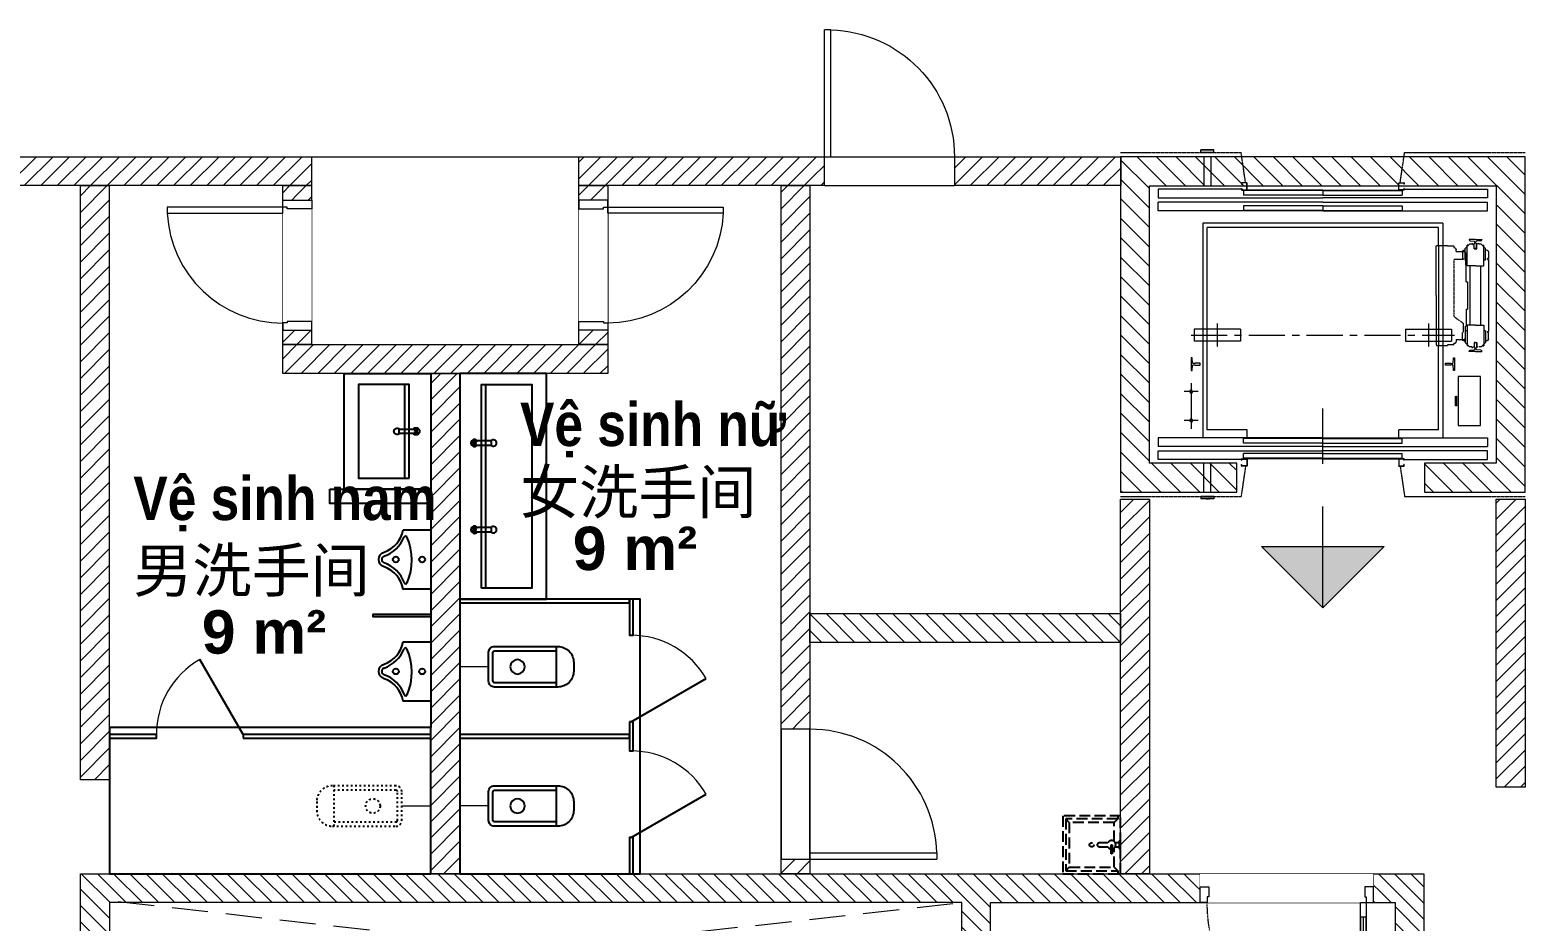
# Model space of a CAD drawing. Header units: millimetres. Extents: x -162958 to 167200, y -450 to 146301.
# Drawn here: x 78000 to 88350, y 5022 to 11188 of the extents above; entities that cross this region are included whole.
import ezdxf

# ---------------------------------------------------------------- set-up
doc = ezdxf.new("R2010")
doc.units = ezdxf.units.MM
doc.set_wipeout_variables(frame=1)
for name, pattern in [('ACAD_ISO03W100', [30, 12, -18]), ('DASH', [0.35, 0.25, -0.1]), ('Xr_MB nha xuong CM2$0$CENTER', [2, 1.25, -0.25, 0.25, -0.25]), ('Xr_MB nha xuong CM2$0$CENTERX2', [4, 2.5, -0.5, 0.5, -0.5]), ('Xr_MB nha xuong CM2$0$DASHEDX2', [1.5, 1, -0.5]), ('Xr_MB nha xuong CM2$0$PHANTOMX2', [5, 2.5, -0.5, 0.5, -0.5, 0.5, -0.5]), ('Xr_MB nha xuong CM2$0$Xr_MB nha xuong + VP$0$HIDDEN', [9.525, 6.35, -3.175]), ('Xr_MB nha xuong CM2$0$Xr_MB nha xuong + VP$0$HIDDENX2', [0.75, 0.5, -0.25])]:
    doc.linetypes.add(name, pattern=pattern)
doc.layers.get('0').update_dxf_attribs({"lineweight": 5})
doc.layers.get('Defpoints').update_dxf_attribs({"color": 6, "lineweight": 5})
doc.layers.add('0-卫生间', color=210, linetype='Continuous')
doc.layers.add('Xr_MB nha xuong CM2$0$0-TEXT', color=30, linetype='Continuous')
for name, color, linetype, lineweight in [('1.kich thuoc', 7, 'Continuous', 5), ('A-Solid-Facility', 145, 'Continuous', 5), ('CJSC.3-Net thay', 140, 'Continuous', 5), ('CJSC.8-Cua', 15, 'Continuous', 5), ('Xr_MB nha xuong CM2$0$11-BUILD', 7, 'Continuous', 5), ('Xr_MB nha xuong CM2$0$13-STEEL', 3, 'Continuous', 5), ('Xr_MB nha xuong CM2$0$21-CAR', 3, 'Continuous', 5), ('Xr_MB nha xuong CM2$0$22-CWT', 3, 'Continuous', 5), ('Xr_MB nha xuong CM2$0$23-DOOR', 3, 'Continuous', 5), ('Xr_MB nha xuong CM2$0$31-TM', 4, 'Continuous', 5), ('Xr_MB nha xuong CM2$0$51-CENTER-LINE', 1, 'Xr_MB nha xuong CM2$0$CENTER', 5), ('Xr_MB nha xuong CM2$0$52-W-DASHED-LINE', 30, 'Xr_MB nha xuong CM2$0$PHANTOMX2', 5), ('Xr_MB nha xuong CM2$0$91-OTHERS', 4, 'Continuous', 5), ('Xr_MB nha xuong CM2$0$A-Solid-Elevator', 132, 'Continuous', 5), ('Xr_MB nha xuong CM2$0$A-Solid-Facility', 145, 'Continuous', 5), ('Xr_MB nha xuong CM2$0$A-Solid-Wall H', 9, 'Continuous', 18), ('Xr_MB nha xuong CM2$0$A-Solid-WallC', 2, 'Continuous', 5), ('Xr_MB nha xuong CM2$0$A-Solid-Window', 4, 'Continuous', 5), ('Xr_MB nha xuong CM2$0$CJSC.4-Net manh', 8, 'Continuous', 5), ('Xr_MB nha xuong CM2$0$HTT-0.00_Hatch', 7, 'Continuous', 5), ('Xr_MB nha xuong CM2$0$Phim Bam', 3, 'Continuous', 5), ('Xr_MB nha xuong CM2$0$Xr_MB nha xuong + VP$0$A-Solid-Facility', 145, 'Continuous', 5), ('Xr_MB nha xuong CM2$0$Xr_MB nha xuong + VP$0$CJSC.11-Khuat', 169, 'Xr_MB nha xuong CM2$0$Xr_MB nha xuong + VP$0$HIDDENX2', 5), ('Xr_MB nha xuong CM2$0$Xr_MB nha xuong + VP$0$CJSC.8-Cua', 15, 'Continuous', 5)]:
    doc.layers.add(name, color=color, linetype=linetype, lineweight=lineweight)
doc.styles.add('MtXpl_Arial_Unicode_', font='')
doc.styles.add('Xr_MB nha xuong CM2$0$arial', font='arial.ttf', dxfattribs={"width": 0.8})
doc.styles.get('MtXpl_Arial_Unicode_').set_extended_font_data('Arial Unicode MS', bold=True)
doc.dimstyles.new('Xr_MB nha xuong CM2$0$1-75', dxfattribs={"dimscale": 75, "dimtxt": 1.7, "dimasz": 0.8, "dimexe": 1, "dimexo": 0, "dimgap": 0.5, "dimtad": 1, "dimdec": 0, "dimzin": 0, "dimdsep": 46, "dimtxsty": 'Xr_MB nha xuong CM2$0$arial', "dimblk": 'Xr_MB nha xuong CM2$0$20240511_Dot', "dimcen": 1.5, "dimclrd": 9, "dimclre": 9, "dimadec": 0, "dimazin": 0, "dimtfac": 1, "dimtdec": 0, "dimtix": 1, "dimtofl": 0, "dimtmove": 0, "dimatfit": 3, "dimldrblk": 'Xr_MB nha xuong CM2$0$20240511_Open30', "dimfxl": 1, "dimtolj": 1, "dimtzin": 0, "dimarcsym": 1})
pattern_1 = [(225, (2194615.53, 586811.235), (57.452426, -57.452426), [])]

# ---------------------------------------------------------------- blocks, each defined once
blk = doc.blocks.new('Xr_MB nha xuong CM2$0$20261F 幕墙')
at = {"layer": 'Xr_MB nha xuong CM2$0$A-Solid-Wall H'}
h = blk.add_hatch(dxfattribs=at)
h.set_pattern_fill('ANSI31', color=256, scale=650, angle=-180)
h.set_pattern_definition(pattern_1)
h.paths.add_polyline_path([(3239003, 2268144), (3239003, 2268344), (3241553, 2268344), (3241553, 2268144)])
h = blk.add_hatch(dxfattribs=at)
h.set_pattern_fill('ANSI31', color=256, scale=650, angle=-180)
h.set_pattern_definition(pattern_1)
h.paths.add_polyline_path([(3243403, 2268144), (3243403, 2268344), (3247154, 2268344), (3247154, 2268144)])
h = blk.add_hatch(dxfattribs=at)
h.set_pattern_fill('ANSI31', color=256, scale=650, angle=-180)
h.set_pattern_definition(pattern_1)
h.paths.add_polyline_path([(3239953, 2264034), (3239953, 2268144), (3240153, 2268144), (3240153, 2264034)])
h = blk.add_hatch(dxfattribs=at)
h.set_pattern_fill('ANSI31', color=256, scale=650, angle=-180)
h.set_pattern_definition(pattern_1)
h.paths.add_polyline_path([(3241553, 2268144), (3241553, 2267044), (3241353, 2267044), (3241353, 2268144)])
h = blk.add_hatch(dxfattribs=at)
h.set_pattern_fill('ANSI31', color=256, scale=650, angle=-180)
h.set_pattern_definition(pattern_1)
h.paths.add_polyline_path([(3243603, 2268144), (3243603, 2267044), (3243403, 2267044), (3243403, 2268144)])
h = blk.add_hatch(dxfattribs=at)
h.set_pattern_fill('ANSI31', color=256, scale=650, angle=-180)
h.set_pattern_definition(pattern_1)
h.paths.add_polyline_path([(3244803, 2263384), (3244803, 2268144), (3245003, 2268144), (3245003, 2263384)])
h = blk.add_hatch(dxfattribs=at)
h.set_pattern_fill('ANSI31', color=256, scale=650, angle=-180)
h.set_pattern_definition(pattern_1)
h.paths.add_polyline_path([(3243603, 2266844), (3241353, 2266844), (3241353, 2267044), (3243603, 2267044)])
h = blk.add_hatch(dxfattribs=at)
h.set_pattern_fill('ANSI31', color=256, scale=25, angle=-180)
h.set_pattern_definition([(225, (975534.536, 5512280.485), (56.1266008, -56.1266008), [])])
h.paths.add_polyline_path([(3242378, 2263384), (3242378, 2266844), (3242578, 2266844), (3242578, 2263384)])
h = blk.add_hatch(dxfattribs=at)
h.set_pattern_fill('ANSI31', color=256, scale=650, angle=-180)
h.set_pattern_definition([(225, (2194815.53, 586811.235), (57.452426, -57.452426), [])])
h.paths.add_polyline_path([(3247153, 2263384), (3247153, 2265974), (3247353, 2265974), (3247353, 2263384)])
h = blk.add_hatch(dxfattribs=at)
h.set_pattern_fill('ANSI31', color=256, scale=25, angle=-180)
h.set_pattern_definition([(225, (982909.75, 5512687.9), (56.1266008, -56.1266008), [])])
h.paths.add_polyline_path([(3249754, 2263983), (3249754, 2265974), (3249954, 2265974), (3249954, 2263983)])
h = blk.add_hatch(dxfattribs=at)
h.set_pattern_fill('ANSI31', color=256, scale=650, angle=-270)
h.set_pattern_definition([(135, (1568431, 3315371.32), (-57.452426, -57.452426), [])])
h.paths.add_polyline_path([(3245003, 2265184), (3247153, 2265184), (3247153, 2264984), (3245003, 2264984)])
at = {"layer": 'Xr_MB nha xuong CM2$0$A-Solid-WallC', "linetype": 'ByBlock', "lineweight": 0, "ltscale": 0.1}
for points in [[(3239003, 2268144), (3239003, 2268344), (3241553, 2268344), (3241553, 2268144)], [(3243403, 2268144), (3243403, 2268344), (3247154, 2268344), (3247154, 2268144)]]:
    blk.add_lwpolyline(points, close=True, dxfattribs=at)
at = {"layer": 'Xr_MB nha xuong CM2$0$A-Solid-WallC'}
for points in [[(3239953, 2264034), (3239953, 2268144), (3240153, 2268144), (3240153, 2264034)], [(3241553, 2268144), (3241553, 2267044), (3241353, 2267044), (3241353, 2268144)], [(3243603, 2268144), (3243603, 2267044), (3243403, 2267044), (3243403, 2268144)], [(3244803, 2263384), (3244803, 2268144), (3245003, 2268144), (3245003, 2263384)], [(3243603, 2266844), (3241353, 2266844), (3241353, 2267044), (3243603, 2267044)], [(3242378, 2263384), (3242378, 2266844), (3242578, 2266844), (3242578, 2263384)], [(3247153, 2263384), (3247153, 2265974), (3247353, 2265974), (3247353, 2263384)], [(3249754, 2263983), (3249754, 2265974), (3249954, 2265974), (3249954, 2263983)], [(3245003, 2265184), (3247153, 2265184), (3247153, 2264984), (3245003, 2264984)]]:
    blk.add_lwpolyline(points, close=True, dxfattribs=at)
blk = doc.blocks.new('Xr_MB nha xuong CM2$0$2026A$Ca06d8e1f')
at = {"layer": 'Xr_MB nha xuong CM2$0$A-Solid-Wall H'}
h = blk.add_hatch(dxfattribs=at)
h.set_pattern_fill('ANSI31', color=256, scale=25, angle=-90)
h.set_pattern_definition([(315, (-3170927.035, -2383285.58), (56.1266008, 56.1266008), [])])
h.paths.add_polyline_path([(200, 4000), (6300, 4000), (6300, 4850), (9100, 4850), (9100, 200), (200, 200)], flags=16)
h.paths.add_polyline_path([(200, 4850), (6100, 4850), (6100, 4200), (200, 4200)], flags=16)
h.paths.add_polyline_path([(0, 5050), (9300, 5050), (9300, 0), (0, 0)])
at = {"layer": 'Xr_MB nha xuong CM2$0$A-Solid-WallC', "linetype": 'ByBlock', "lineweight": 0, "ltscale": 0.1}
blk.add_lwpolyline([(0, 5050), (9300, 5050), (9300, 0), (0, 0)], close=True, dxfattribs=at)
at = {"layer": 'Xr_MB nha xuong CM2$0$A-Solid-WallC'}
for points in [[(200, 4200), (6100, 4200), (6100, 4850), (200, 4850)], [(200, 4000), (6300, 4000), (6300, 4850), (9100, 4850), (9100, 200), (200, 200)]]:
    blk.add_lwpolyline(points, close=True, dxfattribs=at)
at = {"layer": 'Xr_MB nha xuong CM2$0$Xr_MB nha xuong + VP$0$CJSC.11-Khuat', "ltscale": 500}
for p, q in [((6100, 4200), (200, 4862)), ((200, 4200), (6100, 4850))]:
    blk.add_line(p, q, dxfattribs=at)
blk = doc.blocks.new('Xr_MB nha xuong CM2$0$202620240511JAMB')
at = {"layer": 'Xr_MB nha xuong CM2$0$23-DOOR', "color": 0}
for p, q in [((-38, 15), (-38, 23.5)), ((-38, 15), (-36.5, 15)), ((-36.5, 25), (-1.5, 25)), ((-36.5, 15), (-36.5, 23.5)), ((-36.5, 23.5), (-1.5, 23.5)), ((-1.5, 23.5), (-1.5, -23.5)), ((0, 23.5), (0, -23.5)), ((-38, -23.5), (-38, -15)), ((-38, -15), (-36.5, -15)), ((-36.5, -23.5), (-36.5, -15)), ((-1.5, -23.5), (-36.5, -23.5)), ((-1.5, -25), (-36.5, -25))]:
    blk.add_line(p, q, dxfattribs=at)
for centre, start, end in [((-36.5, 23.5), 90, 180), ((-1.5, 23.5), 0, 90), ((-36.5, -23.5), 180, 270), ((-1.5, -23.5), 270, 0)]:
    blk.add_arc(centre, 1.5, start, end, dxfattribs=at)
blk = doc.blocks.new('Xr_MB nha xuong CM2$0$202620240511TRACTION-MACHINE')
at = {"layer": 'Xr_MB nha xuong CM2$0$31-TM', "color": 0}
for p, q in [((134, 305), (134, 317)), ((149, 342), (149, 332)), ((149, 342), (174, 342)), ((174, 342), (192, 342)), ((192, 342), (192, 345)), ((269, 345), (192, 345)), ((269, 342), (269, 345)), ((269, 342), (272, 342)), ((272, 0), (272, 342)), ((68, 212), (63, 212)), ((63, 212), (63, 211)), ((63, 95), (63, 211)), ((68, 296), (71, 296)), ((68, 296), (68, 212)), ((71, 300), (71, 296)), ((134, 305), (76, 305)), ((55, 95), (55, -95)), ((63, 95), (55, 95)), ((63, -95), (55, -95)), ((63, -95), (63, -211)), ((272, 0), (272, -342)), ((63, -212), (63, -211)), ((68, -212), (63, -212)), ((68, -296), (68, -212)), ((68, -296), (71, -296)), ((71, -300), (71, -296)), ((134, -305), (76, -305)), ((134, -305), (134, -318)), ((149, -342), (149, -333)), ((149, -342), (174, -342)), ((174, -342), (192, -342)), ((192, -342), (192, -345)), ((269, -345), (192, -345)), ((269, -342), (272, -342)), ((269, -342), (269, -345))]:
    blk.add_line(p, q, dxfattribs=at)
for centre, radius, start, end in [((149, 317), 15, 90, 180), ((76, 300), 5, 90, 180), ((76, -300), 5, 180, 270), ((149, -318), 15, 180, 270)]:
    blk.add_arc(centre, radius, start, end, dxfattribs=at)
blk = doc.blocks.new('Xr_MB nha xuong CM2$0$202620240511T89-B')
at = {"layer": 'Xr_MB nha xuong CM2$0$13-STEEL', "color": 0}
for p, q in [((-8, -1), (-7, 0)), ((0, 0), (-7, 0)), ((0, 0), (7, 0)), ((8, -1), (7, 0)), ((-44, -62), (-44, -61)), ((0, -62), (-44, -62)), ((-37, -54), (-9, -51)), ((-8, -1), (-8, -33)), ((-8, -33), (-4, -37)), ((-4, -37), (-4, -46)), ((0, -62), (44, -62)), ((8, -33), (4, -37)), ((4, -37), (4, -46)), ((8, -1), (8, -33)), ((37, -54), (9, -51)), ((44, -62), (44, -61))]:
    blk.add_line(p, q, dxfattribs=at)
for centre, radius, start, end in [((-36, -61), 8, 94.5177, 180), ((-9, -46), 5, 274.5177, 0), ((9, -46), 5, 180, 265.4823), ((36, -61), 8, 0, 85.4823)]:
    blk.add_arc(centre, radius, start, end, dxfattribs=at)
blk = doc.blocks.new('Xr_MB nha xuong CM2$0$202620240511A$C4A164D20')
at = {"layer": 'Xr_MB nha xuong CM2$0$22-CWT', "color": 0}
for p, q in [((60, 659), (60, 614)), ((80, 674), (75, 674)), ((110, 714), (80, 684)), ((80, 604), (80, 684)), ((103, 707), (92, 707)), ((92, 564), (92, 707)), ((110, 714), (125, 714)), ((125, 714), (125, 719)), ((131, 719), (125, 719)), ((131, 716), (131, 719)), ((131, 716), (141, 716)), ((141, 683), (141, 716)), ((158, 683), (141, 683)), ((158, 683), (158, 713)), ((165, 713), (158, 713)), ((168, 713), (165, 713)), ((168, 713), (168, 718)), ((174, 718), (168, 718)), ((174, 714), (174, 718)), ((174, 714), (190, 714)), ((190, 714), (220, 684)), ((197, 707), (207, 707)), ((207, 564), (207, 707)), ((220, 604), (220, 684)), ((225, 674), (220, 674)), ((60, 614), (66, 614)), ((60, 609), (60, 109)), ((66, 609), (60, 609)), ((66, 609), (66, 614)), ((80, 604), (92, 604)), ((150, 564), (92, 564)), ((112, 154), (112, 564)), ((150, 564), (207, 564)), ((187, 154), (187, 564)), ((207, 604), (220, 604)), ((66, 109), (60, 109)), ((60, 104), (66, 104)), ((60, 59), (60, 104)), ((66, 109), (66, 104)), ((80, 114), (92, 114)), ((80, 114), (80, 34)), ((92, 154), (92, 11)), ((150, 154), (92, 154)), ((150, 154), (207, 154)), ((207, 154), (207, 11)), ((207, 114), (220, 114)), ((220, 114), (220, 34)), ((80, 44), (75, 44)), ((110, 4), (80, 34)), ((103, 11), (92, 11)), ((110, 4), (125, 4)), ((131, 2), (141, 2)), ((141, 35), (141, 2)), ((158, 35), (141, 35)), ((158, 35), (158, 5)), ((165, 5), (158, 5)), ((168, 5), (165, 5)), ((168, 5), (168, 0)), ((174, 4), (190, 4)), ((174, 4), (174, 0)), ((190, 4), (220, 34)), ((197, 11), (207, 11)), ((225, 44), (220, 44)), ((174, 0), (168, 0))]:
    blk.add_line(p, q, dxfattribs=at)
at = {"layer": 'Xr_MB nha xuong CM2$0$22-CWT', "color": 0, "linetype": 'Xr_MB nha xuong CM2$0$DASHEDX2'}
for p, q in [((240, 659), (240, 614)), ((234, 614), (240, 614)), ((234, 614), (234, 609)), ((234, 609), (300, 609)), ((234, 167), (234, 104)), ((234, 104), (240, 104)), ((240, 59), (240, 104))]:
    blk.add_line(p, q, dxfattribs=at)
at = {"layer": 'Xr_MB nha xuong CM2$0$22-CWT', "color": 0, "linetype": 'Xr_MB nha xuong CM2$0$DASHEDX2', "ltscale": 2}
for p, q in [((300, 609), (300, 214)), ((300, 214), (234, 167))]:
    blk.add_line(p, q, dxfattribs=at)
at = {"layer": 'Xr_MB nha xuong CM2$0$22-CWT', "color": 0}
for centre, start, end in [((75, 659), 90, 180), ((225, 659), 0, 90), ((75, 59), 180, 199.4712), ((75, 59), 199.4712, 270), ((225, 59), 270, 340.5288), ((225, 59), 340.5288, 0)]:
    blk.add_arc(centre, 15, start, end, dxfattribs=at)
blk = doc.blocks.new('Xr_MB nha xuong CM2$0$20240511_Dot')
at = {"color": 0, "linetype": 'ByBlock', "lineweight": -2}
blk.add_line((-0.5, 0), (-1, 0), dxfattribs=at)
at = {"color": 0, "linetype": 'ByBlock', "const_width": 0.5}
blk.add_lwpolyline([(-0.25, 0, 1), (0.25, 0, 1)], format="xyb", close=True, dxfattribs=at)
blk = doc.blocks.new('*D269')
at = {"layer": 'Defpoints', "color": 0, "transparency": 16777216}
for p in [(3148384, 2390391), (3148192, 2388791), (3148363, 2388791)]:
    blk.add_point(p, dxfattribs=at)
at = {"layer": 'Xr_MB nha xuong CM2$0$A-Solid-Elevator', "color": 9, "lineweight": -2, "transparency": 16777216}
for p, q in [((3148384, 2390391), (3148117, 2390391)), ((3148192, 2390331), (3148192, 2388851)), ((3148363, 2388791), (3148117, 2388791))]:
    blk.add_line(p, q, dxfattribs=at)
at = {"layer": 'Xr_MB nha xuong CM2$0$A-Solid-Elevator', "color": 9, "lineweight": -2, "transparency": 16777216, "xscale": 60, "yscale": 60, "zscale": 60}
for p, rotation in [((3148192, 2390391), 90), ((3148192, 2388791), 270)]:
    blk.add_blockref('Xr_MB nha xuong CM2$0$20240511_Dot', p, dxfattribs=dict(at, rotation=rotation))
at = {"layer": 'Xr_MB nha xuong CM2$0$A-Solid-Elevator', "color": 0, "transparency": 16777216, "insert": (3148295, 2389591), "char_height": 127.5, "attachment_point": 5, "rotation": 270, "style": 'Xr_MB nha xuong CM2$0$arial'}
blk.add_mtext('\\A1;1600', dxfattribs=at)
blk = doc.blocks.new('Xr_MB nha xuong CM2$0$20240511_Open30')
at = {"color": 0, "linetype": 'ByBlock', "lineweight": -2}
for p, q in [((-1, 0.27), (0, 0)), ((0, 0), (-1, -0.27)), ((0, 0), (-1, 0))]:
    blk.add_line(p, q, dxfattribs=at)
blk = doc.blocks.new('*D270')
at = {"layer": 'Defpoints', "color": 0, "transparency": 16777216}
for p in [(3147866, 2389139), (3147866, 2388988), (3149266, 2389013)]:
    blk.add_point(p, dxfattribs=at)
at = {"layer": 'Xr_MB nha xuong CM2$0$A-Solid-Elevator', "color": 9, "lineweight": -2, "transparency": 16777216}
for p, q in [((3147866, 2388988), (3147866, 2389214)), ((3149266, 2389013), (3149266, 2389214)), ((3149206, 2389139), (3147926, 2389139))]:
    blk.add_line(p, q, dxfattribs=at)
at = {"layer": 'Xr_MB nha xuong CM2$0$A-Solid-Elevator', "color": 9, "lineweight": -2, "transparency": 16777216, "xscale": 60, "yscale": 60, "zscale": 60, "rotation": 180}
blk.add_blockref('Xr_MB nha xuong CM2$0$20240511_Dot', (3147866, 2389139), dxfattribs=at)
at = {"layer": 'Xr_MB nha xuong CM2$0$A-Solid-Elevator', "color": 9, "lineweight": -2, "transparency": 16777216, "xscale": 60, "yscale": 60, "zscale": 60}
blk.add_blockref('Xr_MB nha xuong CM2$0$20240511_Dot', (3149266, 2389139), dxfattribs=at)
at = {"layer": 'Xr_MB nha xuong CM2$0$A-Solid-Elevator', "color": 0, "transparency": 16777216, "insert": (3148566, 2389242), "char_height": 127.5, "attachment_point": 5, "style": 'Xr_MB nha xuong CM2$0$arial'}
blk.add_mtext('\\A1;BB 1400', dxfattribs=at)
blk = doc.blocks.new('YQ0527152100')
at = {"layer": 'Xr_MB nha xuong CM2$0$HTT-0.00_Hatch', "true_color": 0xcd2027, "transparency": 16777216}
h = blk.add_hatch(color=242, dxfattribs=at)
h.dxf.hatch_style = 1
h.paths.add_polyline_path([(0, 0), (424, 424), (-424, 424)])
at = {"layer": 'Defpoints'}
blk.add_line((0, 0), (0, 700), dxfattribs=at)
at = {"layer": 'Xr_MB nha xuong CM2$0$CJSC.4-Net manh'}
blk.add_lwpolyline([(0, 0), (424, 424), (-424, 424)], close=True, dxfattribs=at)
blk = doc.blocks.new('Xr_MB nha xuong CM2$0$2026rgtdss')
at = {"color": 250}
blk.add_wipeout([(3244204, 2388316), (3244204, 2388516), (3243304, 2388516), (3243304, 2388316)], dxfattribs=at).dxf.layer = 'Xr_MB nha xuong CM2$0$A-Solid-Window'
at = {"color": 0}
for points in [[(3244154, 2388516), (3244154, 2389316), (3244114, 2389316), (3244114, 2388516)], [(3243304, 2388316), (3243364, 2388316), (3243364, 2388486), (3243354, 2388486), (3243354, 2388516), (3243304, 2388516)], [(3244204, 2388316), (3244144, 2388316), (3244144, 2388486), (3244154, 2388486), (3244154, 2388516), (3244204, 2388516)]]:
    blk.add_lwpolyline(points, close=True, dxfattribs=at)
blk.add_arc((3244154, 2388516), 801, 92.8624, 180, dxfattribs=at)
blk = doc.blocks.new('Xr_MB nha xuong CM2$0$2026A$Cd587a64f')
blk.add_line((-45, 977.5), (0, 977.5))
blk.add_wipeout([(-900, -100), (0, -100), (0, 100), (-900, 100)])
for p, q in [((-45, 100), (-45, 977.5)), ((0, 100), (0, 977.5)), ((0, 100), (-45, 100))]:
    blk.add_line(p, q)
blk.add_lwpolyline([(-900, -100), (0, -100), (0, 100), (-900, 100)], close=True)
at = {"lineweight": 13}
blk.add_ellipse((-22.5, 100), major_axis=(620.5, 620.5), ratio=1, start_param=0.811042, end_param=2.3561945, dxfattribs=at)
blk = doc.blocks.new('20240511a7sd58a')
at = {"color": 0}
for p, q in [((1723796, -215571, 0), (1723796, -215771, 0)), ((1724235, -215561, 0), (1723806, -215561, 0)), ((1723806, -215781, 0), (1724235, -215781, 0))]:
    blk.add_line(p, q, dxfattribs=at)
at = {"color": 0, "elevation": 0}
blk.add_lwpolyline([(1723766, -215571), (1723766, -215771, 0.414214), (1723806, -215811), (1724245, -215811, 0.414214), (1724355, -215701), (1724355, -215641, 0.414214), (1724245, -215531), (1723806, -215531, 0.414214)], format="xyb", close=True, dxfattribs=at)
blk.add_lwpolyline([(1724235, -215531), (1724235, -215811)], dxfattribs=at)
at = {"color": 0}
blk.add_circle((1723966, -215671, 0), 50, dxfattribs=at)
for centre, start, end in [((1723806, -215571, 0), 90, 180), ((1723806, -215771, 0), 180, 270)]:
    blk.add_arc(centre, 10, start, end, dxfattribs=at)
at = {"layer": 'Defpoints', "color": 0, "elevation": 0}
blk.add_lwpolyline([(1723766, -215671), (1723566, -215671)], dxfattribs=at)
blk = doc.blocks.new('20240511$TCHSYS$APDOOR2D')
at = {"color": 0}
blk.add_line((0.5, 0), (0, 0.866), dxfattribs=at)
at = {"color": 0, "lineweight": 13}
blk.add_arc((0.5, 0), 1, 120, 180, dxfattribs=at)
blk = doc.blocks.new('shuilongtou')
for p, q in [((3248821, 2266394), (3248781, 2266394)), ((3248821, 2266364), (3248781, 2266364))]:
    blk.add_line(p, q)
blk.add_lwpolyline([(3248687, 2266364), (3248781, 2266364, 3), (3248781, 2266394), (3248687, 2266394, 2.539565)], format="xyb", close=True)
blk.add_lwpolyline([(3248687, 2266394), (3248684, 2266394), (3248684, 2266364), (3248687, 2266364)])
for centre, radius in [((3248801, 2266379), 10), ((3248800, 2266379), 8.04)]:
    blk.add_circle(centre, radius)
blk = doc.blocks.new('800xishouchi')
blk.add_line((1048143, 1679308), (1048143, 1679958))
for points in [[(1047963, 1680033), (1047963, 1679233), (1048563, 1679233), (1048563, 1680033)], [(1048113, 1679308), (1048113, 1679958), (1048463, 1679958), (1048463, 1679308)]]:
    blk.add_lwpolyline(points, close=True)
at = {"rotation": 180}
blk.add_blockref('shuilongtou', (4296867, 3946012), dxfattribs=at)
blk = doc.blocks.new('$TCHSYS$APDOOR2D')
at = {"color": 0}
blk.add_line((0.5, 0), (0, 0.866), dxfattribs=at)
at = {"color": 0, "lineweight": 13}
blk.add_arc((0.5, 0), 1, 120, 180, dxfattribs=at)
blk = doc.blocks.new('a7sd58a')
at = {"color": 0, "linetype": 'ACAD_ISO03W100'}
for p, q in [((1723796, -215571, 0), (1723796, -215771, 0)), ((1724235, -215561, 0), (1723806, -215561, 0)), ((1723806, -215781, 0), (1724235, -215781, 0))]:
    blk.add_line(p, q, dxfattribs=at)
at = {"color": 0, "linetype": 'ACAD_ISO03W100', "elevation": 0}
blk.add_lwpolyline([(1723766, -215571), (1723766, -215771, 0.414214), (1723806, -215811), (1724245, -215811, 0.414214), (1724355, -215701), (1724355, -215641, 0.414214), (1724245, -215531), (1723806, -215531, 0.414214)], format="xyb", close=True, dxfattribs=at)
blk.add_lwpolyline([(1724235, -215531), (1724235, -215811)], dxfattribs=at)
at = {"color": 8, "linetype": 'ACAD_ISO03W100'}
blk.add_circle((1723966, -215671, 0), 50, dxfattribs=at)
at = {"color": 0, "linetype": 'ACAD_ISO03W100'}
for centre, start, end in [((1723806, -215571, 0), 90, 180), ((1723806, -215771, 0), 180, 270)]:
    blk.add_arc(centre, 10, start, end, dxfattribs=at)
at = {"layer": 'Defpoints', "color": 250, "elevation": 0}
blk.add_lwpolyline([(1723766, -215671), (1723566, -215671)], dxfattribs=at)
blk = doc.blocks.new('20240511$lvtry$00000222')
at = {"color": 0}
blk.add_lwpolyline([(-205, -191), (-205, 0), (205, 0), (205, -191, 0.268068), (51, -323, -0.317765), (0, -360, -0.317765), (-51, -323, 0.268068)], format="xyb", close=True, dxfattribs=at)
for centre in [(0, -60), (0, -242)]:
    blk.add_circle(centre, 20, dxfattribs=at)
for centre, radius, start, end in [((-152, -175), 10, 114.1084, 248.1394), ((5, -526), 395, 66.6675, 114.1084), ((-243, -401), 233, 19.2639, 68.1394), ((243, -401), 233, 110.4941, 160.7361), ((158, -173), 10, 290.4941, 66.6675), ((0, -316), 24, 199.2639, 269.4998), ((0, -316), 24, 270.5002, 340.7361)]:
    blk.add_arc(centre, radius, start, end, dxfattribs=at)
blk = doc.blocks.new('hWEISHENGJIAN')
at = {"ltscale": 3}
blk.add_line((1047763, 1679133), (1047763, 1677585), dxfattribs=at)
at = {"layer": '0-卫生间', "ltscale": 1000}
blk.add_line((1048143, 1678547), (1048143, 1679958), dxfattribs=at)
for points in [[(1047963, 1680033), (1047963, 1678472), (1048563, 1678472), (1048563, 1680033)], [(1048113, 1678547), (1048113, 1679958), (1048463, 1679958), (1048463, 1678547)], [(1047063, 1679233), (1047763, 1679233), (1047763, 1679133), (1047063, 1679133)], [(1047963, 1676572), (1049213, 1676572), (1049213, 1678472), (1047963, 1678472)], [(1047963, 1678447), (1049138, 1678447), (1049138, 1678472), (1047963, 1678472)], [(1049138, 1678472), (1049138, 1678222), (1049163, 1678222), (1049163, 1678472)], [(1047763, 1678369), (1047763, 1678349), (1047363, 1678349), (1047363, 1678369)], [(1047763, 1677585), (1045538, 1677585), (1045538, 1676572), (1047763, 1676572)], [(1049138, 1677622), (1049138, 1677422), (1049163, 1677422), (1049163, 1677622)], [(1047963, 1677510), (1049138, 1677510), (1049138, 1677535), (1047963, 1677535)]]:
    blk.add_lwpolyline(points, close=True, dxfattribs=at)
at = {"layer": '0-卫生间'}
for points in [[(1045538, 1677510), (1045863, 1677510), (1045863, 1677535), (1045538, 1677535)], [(1046463, 1677510), (1047763, 1677510), (1047763, 1677535), (1046463, 1677535)]]:
    blk.add_lwpolyline(points, close=True, dxfattribs=at)
at = {"layer": '0-卫生间', "ltscale": 1000}
blk.add_lwpolyline([(1049138, 1676572), (1049163, 1676572), (1049163, 1676822), (1049138, 1676822), (1049138, 1676572), (1049163, 1676572)], dxfattribs=at)
at = {"layer": 'A-Solid-Facility'}
blk.add_line((1049138, 1677422), (1049163, 1677422), dxfattribs=at)
at = {"layer": 'Xr_MB nha xuong CM2$0$A-Solid-Facility'}
blk.add_line((1049138, 1677422), (1049163, 1677422), dxfattribs=at)
at = {"layer": 'Xr_MB nha xuong CM2$0$Xr_MB nha xuong + VP$0$A-Solid-Facility'}
blk.add_line((1047583, 1679308), (1047583, 1679958), dxfattribs=at)
at = {"layer": '0-卫生间', "ltscale": 1000, "xscale": -1}
blk.add_blockref('800xishouchi', (2095726, 0), dxfattribs=at)
at = {"layer": '0-卫生间', "ltscale": 1000}
for name, p, rotation in [('shuilongtou', (4296867, 3945931), 180), ('20240511$lvtry$00000222', (1047763, 1678746), 270), ('shuilongtou', (4296867, 3945331), 180), ('20240511$lvtry$00000222', (1047763, 1677972), 270)]:
    blk.add_blockref(name, p, dxfattribs=dict(at, rotation=rotation))
at = {"layer": '0-卫生间', "ltscale": 1000, "xscale": 599.9999999999998, "yscale": 599.9999999999998, "zscale": 25, "rotation": 270}
for p in [(1049150, 1677922), (1049150, 1677122)]:
    blk.add_blockref('20240511$TCHSYS$APDOOR2D', p, dxfattribs=at)
at = {"layer": '0-卫生间', "ltscale": 1000, "xscale": -1, "rotation": 180}
for p in [(-675603, 1462333, 0), (-675603, 1461370, 0)]:
    blk.add_blockref('20240511a7sd58a', p, dxfattribs=at)
at = {"layer": '0-卫生间', "xscale": 600, "yscale": 600, "zscale": 25}
blk.add_blockref('$TCHSYS$APDOOR2D', (1046163, 1677535), dxfattribs=at)
at = {"layer": '0-卫生间', "rotation": 180}
blk.add_blockref('a7sd58a', (2771328, 1461370, 0), dxfattribs=at)
at = {"layer": 'Xr_MB nha xuong CM2$0$0-TEXT', "style": 'MtXpl_Arial_Unicode_', "width": 0.85}
for s, p in [('Vệ sinh nữ', (1048381, 1679531)), ('Vệ sinh nam', (1045704, 1679019))]:
    blk.add_text(s, height=300, rotation=0.0003, dxfattribs=at).set_placement(p)
at = {"layer": 'Xr_MB nha xuong CM2$0$0-TEXT', "style": 'MtXpl_Arial_Unicode_'}
for s, p in [('女洗手间', (1048381, 1679063)), ('9 m²', (1048746, 1678673)), ('男洗手间', (1045704, 1678521)), ('9 m²', (1046178, 1678095))]:
    blk.add_text(s, height=300, rotation=0.0003, dxfattribs=at).set_placement(p)
blk = doc.blocks.new('A$C5DCF748B')
at = {"color": 0, "linetype": 'DASH', "ltscale": 300}
for p, q in [((0, 232), (0, 168)), ((10, 223), (10, 216)), ((10, 184), (10, 216)), ((10, 216), (38, 216)), ((149, 213), (88, 213)), ((10, 184), (10, 177)), ((38, 184), (10, 184)), ((88, 187), (149, 187))]:
    blk.add_line(p, q, dxfattribs=at)
for points in [[(0, 0), (400, 0), (400, 400), (0, 400)], [(59, 201), (59, 262), (66, 262), (66, 201)]]:
    blk.add_lwpolyline(points, close=True, dxfattribs=at)
for points in [[(20, 20), (380, 20), (380, 380), (20, 380), (20, 400), (0, 400), (0, 0), (20, 0), (20, 20)], [(45, 355), (20, 380)], [(45, 176), (45, 45), (355, 45), (355, 355), (45, 355), (45, 224)], [(355, 355), (380, 380)], [(20, 20), (45, 45)], [(355, 45), (380, 20)]]:
    blk.add_lwpolyline(points, dxfattribs=at)
for points in [[(34, 200, -0.391834), (59, 229, -0.391834)], [(66, 229, -0.264362), (88, 213)], [(34, 200, 0.83424), (88, 187)]]:
    blk.add_lwpolyline(points, format="xyb", dxfattribs=at)
blk.add_circle((200, 200), 14.6, dxfattribs=at)
for centre, radius, start, end in [((0, 222), 9.75, 4.3993, 91.6263), ((149, 200), 12.7, 270, 90), ((0, 178), 9.75, 268.3737, 355.6007)]:
    blk.add_arc(centre, radius, start, end, dxfattribs=at)
blk = doc.blocks.new('*U252')
blk.add_line((-70, 100), (-70, 1000))
for points in [[(-50, 0), (-50, 1100), (-90, 1100), (-90, 0)], [(-50, 100), (-90, 100), (-90, 1000), (-50, 1000)], [(-1200, -110), (-1140, -110), (-1140, -40), (-1150, -40), (-1150, 0), (-1200, 0)], [(0, -110), (-60, -110), (-60, -40), (-50, -40), (-50, 0), (0, 0)]]:
    blk.add_lwpolyline(points, close=True)
at = {"linetype": 'Xr_MB nha xuong CM2$0$Xr_MB nha xuong + VP$0$HIDDEN'}
blk.add_arc((-50, 0), 1100, 90, 180, dxfattribs=at)
blk = doc.blocks.new('Xr_MB nha xuong CM2$0$2026keti')
at = {"layer": 'Xr_MB nha xuong CM2$0$A-Solid-Wall H'}
h = blk.add_hatch(dxfattribs=at)
h.set_pattern_fill('ANSI31', color=256, scale=30, angle=270)
h.set_pattern_definition([(315, (0, -200), (67.351921, 67.351921), [])])
h.paths.add_polyline_path([(3149496.6, 2390187.6), (3149496.6, 2390791.3), (3147576.6, 2390791.3), (3147576.6, 2388391.3), (3149496.6, 2388391.3), (3149496.6, 2388887.6), (3149696.6, 2388887.6), (3149696.6, 2388191.3), (3147376.6, 2388191.3), (3147376.6, 2390991.3), (3149696.6, 2390991.3), (3149696.6, 2390187.6)])
at = {"layer": 'Xr_MB nha xuong CM2$0$11-BUILD', "color": 0}
for p, q in [((3147376.6, 2390416.3), (3147576.6, 2390416.3)), ((3149696.5, 2390416.3), (3149496.5, 2390416.3)), ((3147376.6, 2390366.3), (3147576.6, 2390366.3)), ((3149696.5, 2390366.3), (3149496.5, 2390366.3))]:
    blk.add_line(p, q, dxfattribs=at)
at = {"layer": 'Xr_MB nha xuong CM2$0$21-CAR', "color": 0}
for p, q in [((3147836.5, 2390422.3), (3149321.5, 2390422.3)), ((3147836.5, 2388760.3), (3147836.5, 2390422.3)), ((3147866.5, 2388791.3), (3147866.5, 2390391.3)), ((3149266.5, 2390391.3), (3147866.5, 2390391.3)), ((3149266.5, 2390116.3), (3149266.5, 2390391.3)), ((3149321.5, 2390116.3), (3149266.5, 2390116.3)), ((3149266.5, 2388791.3), (3149266.5, 2389066.3)), ((3149321.5, 2389066.3), (3149266.5, 2389066.3)), ((3147836.5, 2388760.3), (3147991.5, 2388760.3)), ((3147991.5, 2388791.3), (3147866.5, 2388791.3)), ((3149266.5, 2388791.3), (3148681.5, 2388791.3)), ((3148681.5, 2388760.3), (3149321.5, 2388760.3))]:
    blk.add_line(p, q, dxfattribs=at)
at = {"layer": 'Xr_MB nha xuong CM2$0$21-CAR', "color": 0, "linetype": 'Xr_MB nha xuong CM2$0$DASHEDX2'}
for p, q in [((3147991.5, 2388791.3), (3148681.5, 2388791.3)), ((3147991.5, 2388760.3), (3148681.5, 2388760.3))]:
    blk.add_line(p, q, dxfattribs=at)
at = {"layer": 'Xr_MB nha xuong CM2$0$23-DOOR', "color": 0}
for p, q in [((3147601.6, 2390731.3), (3147661.6, 2390731.3)), ((3147601.6, 2390154.3), (3147601.6, 2390731.3)), ((3147661.6, 2390731.3), (3147661.6, 2389591.3)), ((3147751.6, 2390731.3), (3147691.6, 2390731.3)), ((3147691.6, 2389591.3), (3147691.6, 2390731.3)), ((3147751.6, 2389591.3), (3147751.6, 2390731.3)), ((3149321.5, 2390731.3), (3149381.5, 2390731.3)), ((3149321.5, 2389591.3), (3149321.5, 2390731.3)), ((3149381.5, 2389591.3), (3149381.5, 2390731.3)), ((3149411.5, 2390731.3), (3149411.5, 2389591.3)), ((3149471.5, 2390731.3), (3149411.5, 2390731.3)), ((3149471.5, 2390154.3), (3149471.5, 2390731.3)), ((3147606.6, 2389591.3), (3147606.6, 2390117.8)), ((3147610.6, 2389591.3), (3147610.6, 2390141.3)), ((3147610.6, 2390141.3), (3147642.6, 2390141.3)), ((3147642.6, 2389591.3), (3147642.6, 2390141.3)), ((3147715.6, 2390141.3), (3147747.6, 2390141.3)), ((3147715.6, 2389591.3), (3147715.6, 2390141.3)), ((3147747.6, 2389591.3), (3147747.6, 2390141.3)), ((3149357.5, 2390141.3), (3149325.5, 2390141.3)), ((3149325.5, 2389591.3), (3149325.5, 2390141.3)), ((3149357.5, 2389591.3), (3149357.5, 2390141.3)), ((3149430.5, 2389591.3), (3149430.5, 2390141.3)), ((3149462.5, 2390141.3), (3149430.5, 2390141.3)), ((3149462.5, 2389591.3), (3149462.5, 2390141.3)), ((3149466.5, 2389591.3), (3149466.5, 2390117.8)), ((3147606.6, 2389591.3), (3147606.6, 2389064.8)), ((3147610.6, 2389591.3), (3147642.6, 2389591.3)), ((3147610.6, 2389591.3), (3147610.6, 2389041.3)), ((3147642.6, 2389591.3), (3147642.6, 2389041.3)), ((3147661.6, 2388451.3), (3147661.6, 2389591.3)), ((3147691.6, 2389591.3), (3147691.6, 2388451.3)), ((3147715.6, 2389591.3), (3147747.6, 2389591.3)), ((3147715.6, 2389591.3), (3147715.6, 2389041.3)), ((3147747.6, 2389591.3), (3147747.6, 2389041.3)), ((3147751.6, 2389591.3), (3147751.6, 2388451.3)), ((3149321.5, 2389591.3), (3149321.5, 2388451.3)), ((3149357.5, 2389591.3), (3149325.5, 2389591.3)), ((3149325.5, 2389591.3), (3149325.5, 2389041.3)), ((3149357.5, 2389591.3), (3149357.5, 2389041.3)), ((3149381.5, 2389591.3), (3149381.5, 2388451.3)), ((3149411.5, 2388451.3), (3149411.5, 2389591.3)), ((3149462.5, 2389591.3), (3149430.5, 2389591.3)), ((3149430.5, 2389591.3), (3149430.5, 2389041.3)), ((3149462.5, 2389591.3), (3149462.5, 2389041.3)), ((3149466.5, 2389591.3), (3149466.5, 2389064.8)), ((3147610.6, 2389041.3), (3147642.6, 2389041.3)), ((3147715.6, 2389041.3), (3147747.6, 2389041.3)), ((3149357.5, 2389041.3), (3149325.5, 2389041.3)), ((3149462.5, 2389041.3), (3149430.5, 2389041.3)), ((3147601.6, 2389028.3), (3147601.6, 2388451.3)), ((3149471.5, 2389028.3), (3149471.5, 2388451.3)), ((3147601.6, 2388451.3), (3147661.6, 2388451.3)), ((3147751.6, 2388451.3), (3147691.6, 2388451.3)), ((3149321.5, 2388451.3), (3149381.5, 2388451.3)), ((3149471.5, 2388451.3), (3149411.5, 2388451.3))]:
    blk.add_line(p, q, dxfattribs=at)
at = {"layer": 'Xr_MB nha xuong CM2$0$51-CENTER-LINE', "color": 0, "linetype": 'Xr_MB nha xuong CM2$0$CENTERX2', "ltscale": 100}
blk.add_line((3148611.5, 2390503.6), (3148611.5, 2388681.1), dxfattribs=at)
at = {"layer": 'Xr_MB nha xuong CM2$0$51-CENTER-LINE', "color": 0, "linetype": 'Xr_MB nha xuong CM2$0$CENTERX2'}
for p, q in [((3148943.9, 2390502.3), (3149259.1, 2390502.3)), ((3149001.5, 2390454.1), (3149001.5, 2390550.5)), ((3149201.5, 2390454.1), (3149201.5, 2390550.5)), ((3148530.6, 2390322.3), (3148692.4, 2390322.3)), ((3149501.3, 2389591.3), (3149117.7, 2389591.3)), ((3148530.6, 2388860.3), (3148692.4, 2388860.3))]:
    blk.add_line(p, q, dxfattribs=at)
for centre in [(3149001.5, 2390502.3), (3149201.5, 2390502.3)]:
    blk.add_circle(centre, 10, dxfattribs=at)
at = {"layer": 'Xr_MB nha xuong CM2$0$52-W-DASHED-LINE', "color": 0}
for p, q in [((3147346.6, 2390991.3), (3147346.6, 2390157.2)), ((3149726.5, 2390991.3), (3149726.5, 2390157.2)), ((3147556.6, 2390126.3), (3147346.6, 2390157.2)), ((3149516.5, 2390126.3), (3149726.5, 2390157.2)), ((3147556.6, 2389056.3), (3147346.6, 2389025.4)), ((3149516.5, 2389056.3), (3149726.5, 2389025.4)), ((3147346.6, 2389025.4), (3147346.6, 2388191.3)), ((3149726.5, 2389025.4), (3149726.5, 2388191.3))]:
    blk.add_line(p, q, dxfattribs=at)
at = {"layer": 'Xr_MB nha xuong CM2$0$91-OTHERS', "color": 0}
for p, q in [((3148570, 2390482.3), (3148653, 2390482.3)), ((3148570, 2390422.3), (3148570, 2390482.3)), ((3148653, 2390422.3), (3148653, 2390482.3))]:
    blk.add_line(p, q, dxfattribs=at)
at = {"layer": 'Xr_MB nha xuong CM2$0$91-OTHERS', "color": 0, "linetype": 'Xr_MB nha xuong CM2$0$DASHEDX2'}
for p, q in [((3148570, 2390162.3), (3148570, 2390422.3)), ((3148653, 2390162.3), (3148653, 2390422.3)), ((3148570, 2390162.3), (3148653, 2390162.3)), ((3148570, 2389020.3), (3148653, 2389020.3)), ((3148570, 2389020.3), (3148570, 2388700.3)), ((3148653, 2389020.3), (3148653, 2388700.3)), ((3148570, 2388700.3), (3148653, 2388700.3))]:
    blk.add_line(p, q, dxfattribs=at)
at = {"layer": 'Xr_MB nha xuong CM2$0$91-OTHERS', "color": 0, "linetype": 'Continuous'}
for p, q in [((3149097.3, 2388672.8), (3149035.6, 2388672.8)), ((3149035.6, 2388668.5), (3149097.3, 2388668.5)), ((3149097.3, 2388664.2), (3149035.6, 2388664.2))]:
    blk.add_line(p, q, dxfattribs=at)
for points in [[(3148769.8, 2390495.2, -0.3933407), (3148767, 2390498.2), (3148767, 2390503.3), (3148856, 2390503.3), (3148856, 2390498.2, -0.3933407), (3148853.2, 2390495.2), (3148819.9, 2390492.8, 0.3933407), (3148816.2, 2390488.8), (3148816.2, 2390478.6, 0.355675), (3148819.4, 2390474.7), (3148819.4, 2390442.3), (3148818.4, 2390441.3), (3148804.5, 2390441.3), (3148803.5, 2390442.3), (3148803.5, 2390474.7, 0.355675), (3148806.7, 2390478.6), (3148806.7, 2390488.8, 0.3933407), (3148803, 2390492.8)], [(3148769.8, 2388687.4, 0.3933407), (3148767, 2388684.4), (3148767, 2388679.3), (3148856, 2388679.3), (3148856, 2388684.4, 0.3933407), (3148853.2, 2388687.4), (3148819.9, 2388689.8, -0.3933407), (3148816.2, 2388693.8), (3148816.2, 2388704, -0.355675), (3148819.4, 2388707.9), (3148819.4, 2388740.3), (3148818.4, 2388741.3), (3148804.5, 2388741.3), (3148803.5, 2388740.3), (3148803.5, 2388707.9, -0.355675), (3148806.7, 2388704), (3148806.7, 2388693.8, -0.3933407), (3148803, 2388689.8)]]:
    blk.add_lwpolyline(points, format="xyb", close=True, dxfattribs=at)
at = {"layer": 'Xr_MB nha xuong CM2$0$91-OTHERS', "color": 0}
blk.add_lwpolyline([(3148896.5, 2388500.3), (3148896.5, 2388655.3), (3149236.5, 2388655.3), (3149236.5, 2388500.3)], close=True, dxfattribs=at)
at = {"layer": 'Xr_MB nha xuong CM2$0$91-OTHERS', "color": 0, "linetype": 'Continuous'}
for centre, start, end in [((3149035.6, 2388670.7), 90, 180), ((3149035.6, 2388670.7), 180, 270), ((3149035.6, 2388666.4), 90, 180), ((3149035.6, 2388666.4), 180, 270), ((3149097.3, 2388670.7), 0, 90), ((3149097.3, 2388670.7), 270, 0), ((3149097.3, 2388666.4), 0, 90), ((3149097.3, 2388666.4), 270, 0)]:
    blk.add_arc(centre, 2.15, start, end, dxfattribs=at)
at = {"layer": 'Xr_MB nha xuong CM2$0$A-Solid-WallC'}
blk.add_lwpolyline([(3149496.6, 2390187.6), (3149496.6, 2390791.3), (3147576.6, 2390791.3), (3147576.6, 2388391.3), (3149496.6, 2388391.3), (3149496.6, 2388887.6), (3149696.6, 2388887.6), (3149696.6, 2388191.3), (3147376.6, 2388191.3), (3147376.6, 2390991.3), (3149696.6, 2390991.3), (3149696.6, 2390187.6)], close=True, dxfattribs=at)
at = {"layer": 'Xr_MB nha xuong CM2$0$Phim Bam', "color": 0}
for p, q in [((3147328.2, 2390398.8), (3147328.9, 2390398.8)), ((3147328.2, 2390383.8), (3147328.2, 2390398.8)), ((3147328.2, 2390392.1), (3147328.7, 2390392.1)), ((3147328.2, 2390390.6), (3147328.7, 2390390.6)), ((3147328.2, 2390383.8), (3147328.9, 2390383.8)), ((3147329, 2390409), (3147329, 2390409.8)), ((3147329, 2390409.8), (3147329.7, 2390409.8)), ((3147329.2, 2390407.5), (3147329, 2390408.7)), ((3147329.7, 2390346.3), (3147329.7, 2390436.3)), ((3147346.6, 2390436.3), (3147329.7, 2390436.3)), ((3147331.7, 2390433.3), (3147329.7, 2390433.3)), ((3147329.7, 2390372.8), (3147329.7, 2390409.8)), ((3147331.7, 2390349.3), (3147331.7, 2390433.3)), ((3147346.6, 2390346.3), (3147346.6, 2390436.3)), ((3149726.5, 2390346.3), (3149726.5, 2390436.3)), ((3149726.5, 2390436.3), (3149743.4, 2390436.3)), ((3149741.4, 2390349.3), (3149741.4, 2390433.3)), ((3149741.4, 2390433.3), (3149743.4, 2390433.3)), ((3149743.4, 2390346.3), (3149743.4, 2390436.3)), ((3149744.1, 2390409.8), (3149743.4, 2390409.8)), ((3149743.4, 2390372.8), (3149743.4, 2390409.8)), ((3149743.9, 2390407.5), (3149744.1, 2390408.7)), ((3149744.1, 2390409), (3149744.1, 2390409.8)), ((3149744.9, 2390398.8), (3149744.2, 2390398.8)), ((3149744.9, 2390383.8), (3149744.2, 2390383.8)), ((3149744.9, 2390392.1), (3149744.4, 2390392.1)), ((3149744.9, 2390390.6), (3149744.4, 2390390.6)), ((3149744.9, 2390383.8), (3149744.9, 2390398.8)), ((3147329, 2390376), (3147329.2, 2390377.1)), ((3147329, 2390372.8), (3147329, 2390373.6)), ((3147329, 2390372.8), (3147329.7, 2390372.8)), ((3147331.7, 2390349.3), (3147329.7, 2390349.3)), ((3147346.6, 2390346.3), (3147329.7, 2390346.3)), ((3149726.5, 2390346.3), (3149743.4, 2390346.3)), ((3149741.4, 2390349.3), (3149743.4, 2390349.3)), ((3149744.1, 2390372.8), (3149743.4, 2390372.8)), ((3149744.1, 2390376), (3149743.9, 2390377.1)), ((3149744.1, 2390372.8), (3149744.1, 2390373.6))]:
    blk.add_line(p, q, dxfattribs=at)
for centre, radius, start, end in [((3147330, 2390409), 1, 180, 198.43495), ((3147328.2, 2390407.2), 1, 356.93408, 18.43495), ((3149744.9, 2390407.2), 1, 161.56505, 183.06592), ((3149743.1, 2390409), 1, 341.56505, 0), ((3147380.9, 2390373.7), 52, 177.45352, 180.00809), ((3147328.2, 2390377.4), 1, 341.56505, 3.06592), ((3149744.9, 2390377.4), 1, 176.93408, 198.43495), ((3149692.2, 2390373.7), 52, 359.99191, 2.54648)]:
    blk.add_arc(centre, radius, start, end, dxfattribs=at)
for points in [[(3147329.2, 2390377.5), (3147329, 2390382.1), (3147328.5, 2390391.3), (3147329, 2390400.5), (3147329.2, 2390407.1)], [(3149743.9, 2390377.5), (3149744.1, 2390382.1), (3149744.6, 2390391.3), (3149744.1, 2390400.5), (3149743.9, 2390407.1)]]:
    blk.add_open_spline(points, degree=3, dxfattribs=at)
at = {"layer": '1.kich thuoc', "rotation": 90}
blk.add_blockref('YQ0527152100', (3150496.6, 2389591.3), dxfattribs=at)
at = {"layer": 'Xr_MB nha xuong CM2$0$22-CWT', "color": 0, "linetype": 'Xr_MB nha xuong CM2$0$PHANTOMX2', "rotation": 90}
blk.add_blockref('Xr_MB nha xuong CM2$0$202620240511A$C4A164D20', (3148695.5, 2388385.3), dxfattribs=at)
at = {"layer": 'Xr_MB nha xuong CM2$0$23-DOOR', "color": 0}
for p, rotation in [((3147581.6, 2390116.3), 270), ((3149491.5, 2389066.3), 90)]:
    blk.add_blockref('Xr_MB nha xuong CM2$0$202620240511JAMB', p, dxfattribs=dict(at, rotation=rotation))
for p, xscale, rotation in [((3149491.5, 2390116.3), -1, 90), ((3147581.6, 2389066.3), -0.9999999999999998, 270)]:
    blk.add_blockref('Xr_MB nha xuong CM2$0$202620240511JAMB', p, dxfattribs=dict(at, xscale=xscale, rotation=rotation))
at = {"layer": 'Xr_MB nha xuong CM2$0$31-TM', "color": 0, "rotation": 90}
blk.add_blockref('Xr_MB nha xuong CM2$0$202620240511TRACTION-MACHINE', (3148336.5, 2388535.3), dxfattribs=at)
at = {"layer": 'Xr_MB nha xuong CM2$0$91-OTHERS', "color": 0, "xscale": -0.9999999999999998, "rotation": 270}
blk.add_blockref('Xr_MB nha xuong CM2$0$202620240511T89-B', (3148011.5, 2388535.3), dxfattribs=at)
at = {"layer": 'Xr_MB nha xuong CM2$0$91-OTHERS', "color": 0, "rotation": 90}
blk.add_blockref('Xr_MB nha xuong CM2$0$202620240511T89-B', (3148661.5, 2388535.3), dxfattribs=at)
at = {"layer": 'Xr_MB nha xuong CM2$0$A-Solid-Elevator'}
dim = blk.add_linear_dim(base=(3148192.3, 2388791.3), p1=(3148383.5, 2390391.3), p2=(3148362.6, 2388791.3), angle=90, dimstyle='Xr_MB nha xuong CM2$0$1-75', override={"dimtmove": 1}, dxfattribs=at)
dim.commit()
dim.dimension.update_dxf_attribs({"geometry": '*D269', "text_midpoint": (3148294.9, 2389591.3)})
dim = blk.add_linear_dim(base=(3147866.5, 2389139), p1=(3149266.5, 2389013.4), p2=(3147866.5, 2388988.4), angle=180, text='BB <>', dimstyle='Xr_MB nha xuong CM2$0$1-75', dxfattribs=at)
dim.commit()
dim.dimension.update_dxf_attribs({"geometry": '*D270', "text_midpoint": (3148566.5, 2389241.6)})

msp = doc.modelspace()

# ---------------------------------------------------------------- block references
at = {"layer": 'CJSC.8-Cua'}
msp.add_blockref('Xr_MB nha xuong CM2$0$20261F 幕墙', (-3161603.5, -2258033.7), dxfattribs=at)

# ---------------------------------------------------------------- next in the draw order: linework, layer by layer
at = {"layer": 'CJSC.3-Net thay', "ltscale": 1000}
msp.add_line((79949.8, 10310.1), (81799.8, 10310.1), dxfattribs=at)
at = {"layer": 'Xr_MB nha xuong CM2$0$Xr_MB nha xuong + VP$0$CJSC.8-Cua', "elevation": 0}
msp.add_lwpolyline([(86099.8, 5349.9), (86099.8, 5149.9), (87299.8, 5149.9), (87299.8, 5349.9)], close=True, dxfattribs=at)

# ---------------------------------------------------------------- next in the draw order: block references
at = {"layer": '0-卫生间', "rotation": 180}
msp.add_blockref('A$C5DCF748B', (85549.8, 5749.9), dxfattribs=at)
at = {"layer": 'CJSC.8-Cua', "xscale": -1}
msp.add_blockref('Xr_MB nha xuong CM2$0$2026A$Cd587a64f', (83499.8, 10210.1), dxfattribs=at)
at = {"layer": 'CJSC.8-Cua'}
for name, p, rotation in [('Xr_MB nha xuong CM2$0$2026rgtdss', (2468266.3, -3234193.5), 89.99999999999999), ('Xr_MB nha xuong CM2$0$2026A$Cd587a64f', (83299.8, 5449.9), 270)]:
    msp.add_blockref(name, p, dxfattribs=dict(at, rotation=rotation))
at = {"layer": 'CJSC.8-Cua', "xscale": -1, "rotation": 270}
msp.add_blockref('Xr_MB nha xuong CM2$0$2026rgtdss', (-2306516.7, -3234193.5), dxfattribs=at)
at = {"layer": 'Xr_MB nha xuong CM2$0$A-Solid-Elevator', "xscale": -1, "rotation": 90}
msp.add_blockref('Xr_MB nha xuong CM2$0$2026keti', (2476541.3, 3157686.7), dxfattribs=at)
at = {"layer": 'Xr_MB nha xuong CM2$0$A-Solid-WallC'}
msp.add_blockref('Xr_MB nha xuong CM2$0$2026A$Ca06d8e1f', (78349.8, 300), dxfattribs=at)

# ---------------------------------------------------------------- next in the draw order: block references
at = {"layer": 'Xr_MB nha xuong CM2$0$0-TEXT'}
msp.add_blockref('hWEISHENGJIAN', (-966988, -1671222.4), dxfattribs=at)

# ---------------------------------------------------------------- next in the draw order: wipeouts: each hides what was drawn before it
at = {"color": 250}
msp.add_wipeout([(86099.8, 5349.9), (86099.8, 5149.9), (87299.8, 5149.9), (87299.8, 5349.9)], dxfattribs=at).dxf.layer = 'Xr_MB nha xuong CM2$0$Xr_MB nha xuong + VP$0$CJSC.8-Cua'

# ---------------------------------------------------------------- next in the draw order: block references
at = {"layer": 'Xr_MB nha xuong CM2$0$Xr_MB nha xuong + VP$0$CJSC.8-Cua', "xscale": -1, "rotation": 180}
msp.add_blockref('*U252', (87299.8, 5149.9), dxfattribs=at)

doc.saveas('drawing.dxf')
